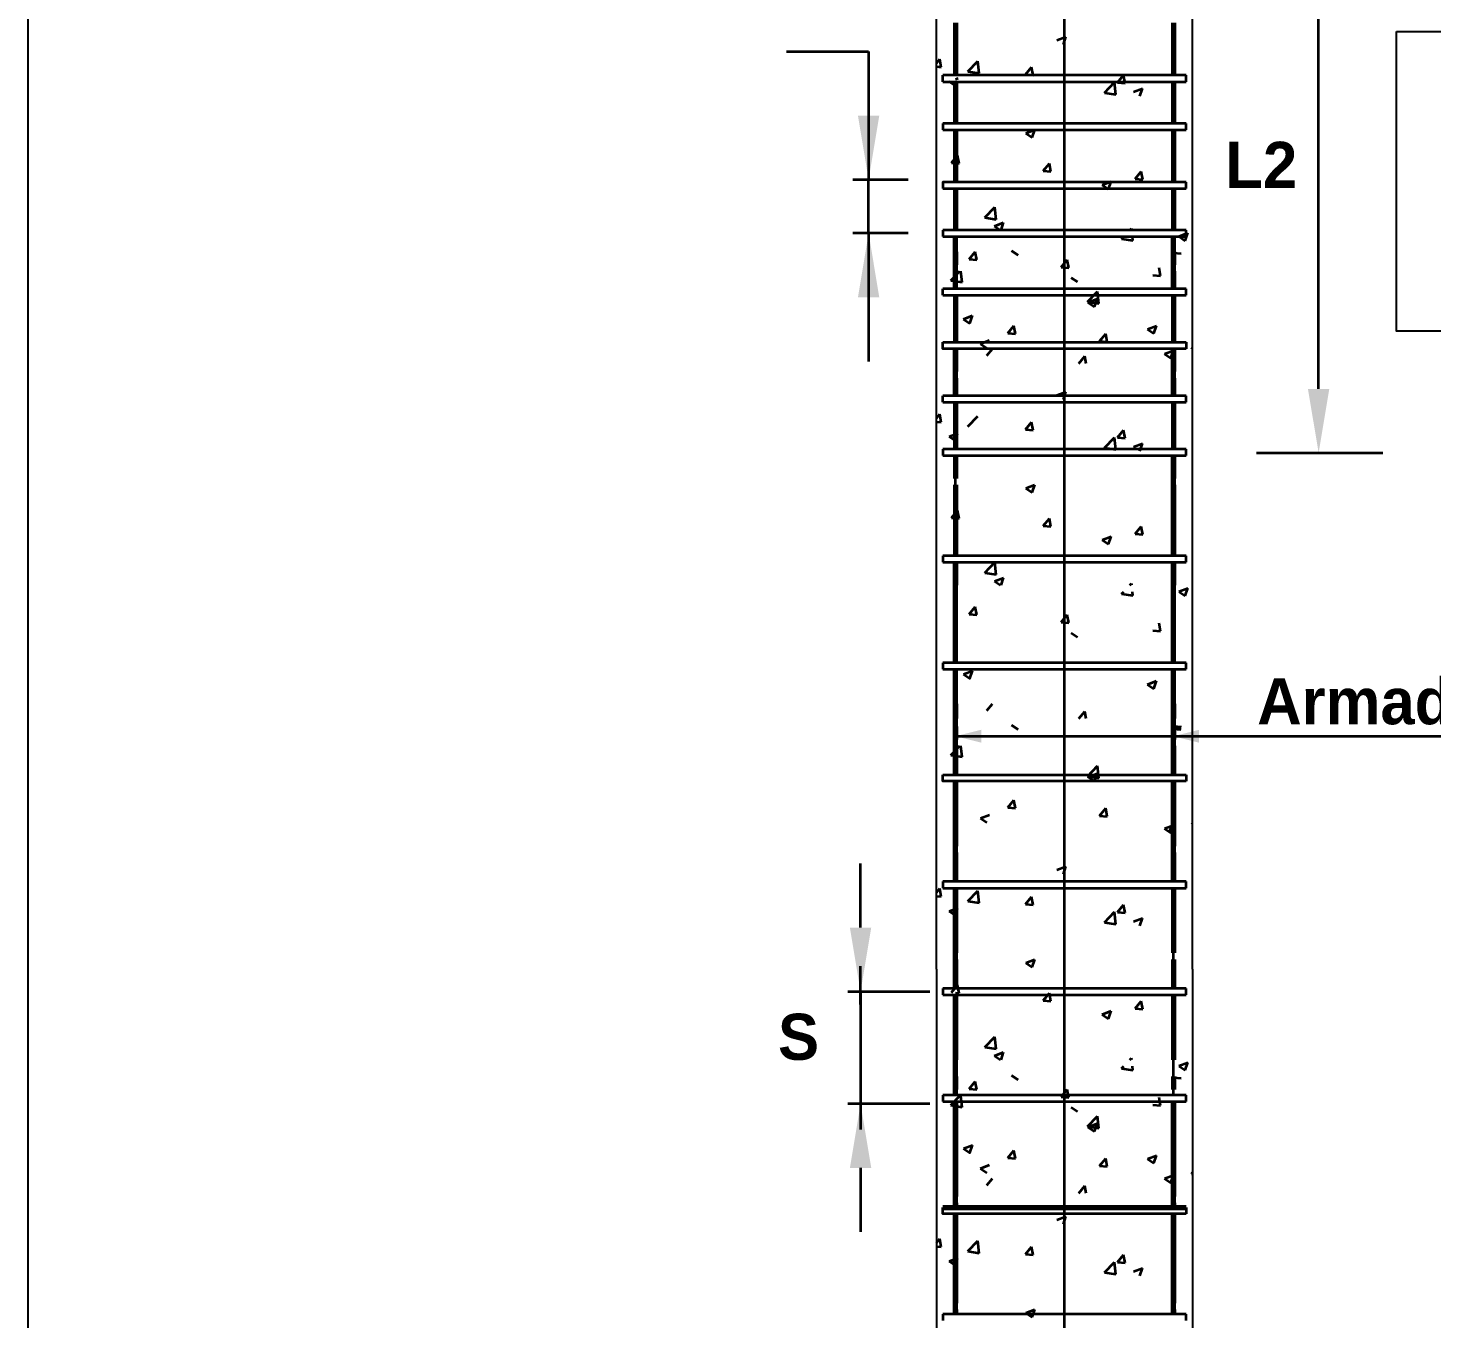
# Model space of a CAD drawing. Extents: x 2455 to 9764, y -806 to 181.
# Drawn here: x 4839.534 to 4843.144, y -400.243 to -396.925 of the extents above; entities that cross this region are included whole.
import ezdxf

# ---------------------------------------------------------------- set-up
doc = ezdxf.new("R2010")
doc.units = 0
doc.header["$LTSCALE"] = 0.2
doc.header["$MEASUREMENT"] = 0
doc.layers.add('0-CYPE2', color=4, linetype='CONTINUOUS', lineweight=35)
doc.layers.add('0-CYPE4', color=6, linetype='CONTINUOUS', lineweight=70)
doc.layers.add('07-TEXTOS', color=7, linetype='CONTINUOUS')
doc.layers.add('CYPECABECERA', color=2, linetype='CONTINUOUS')
doc.styles.add('BERNARDO', font='GOTHICB.TTF')

msp = doc.modelspace()

# ---------------------------------------------------------------- hatches: boundary and pattern name
at = {"layer": '0-CYPE2', "linetype": 'Continuous'}
for points in [[(4841.9853, -398.7621), (4841.9853, -398.7291), (4841.9195, -398.7456)], [(4842.5454, -398.7621), (4842.5454, -398.7291), (4842.4795, -398.7456)]]:
    msp.add_hatch(color=256, dxfattribs=at).paths.add_polyline_path(points, flags=0)

# ---------------------------------------------------------------- linework, layer by layer
for p, q in [((4842.1995, -397.7876), (4842.1995, -394.2634)), ((4842.8531, -397.8527), (4842.8531, -396.6898)), ((4841.4847, -396.9857), (4841.6959, -396.9857)), ((4841.6959, -396.9857), (4841.6959, -397.3151)), ((4841.7973, -397.3151), (4841.6549, -397.3151)), ((4841.6959, -397.4526), (4841.6959, -397.3151)), ((4841.7973, -397.4526), (4841.6549, -397.4526)), ((4841.6959, -397.4526), (4841.6959, -397.7821)), ((4842.1995, -401.3118), (4842.1995, -397.7876)), ((4842.6936, -398.0174), (4843.0178, -398.0174)), ((4841.9197, -398.7456), (4842.6538, -398.7456)), ((4842.6538, -398.7456), (4844.0663, -398.7456)), ((4841.6752, -399.2375), (4841.6752, -399.0728)), ((4841.6752, -399.4351), (4841.6752, -399.3363)), ((4841.8536, -399.4022), (4841.6422, -399.4022)), ((4841.6752, -399.4022), (4841.6752, -399.6904)), ((4841.6752, -399.6575), (4841.6752, -399.7563)), ((4841.8536, -399.6904), (4841.6422, -399.6904)), ((4841.6752, -399.8551), (4841.6752, -400.0198))]:
    msp.add_line(p, q, dxfattribs=at)
at = {"layer": '0-CYPE2', "color": 2, "linetype": 'Continuous'}
for p, q in [((4842.1802, -396.9566), (4842.2032, -396.9477)), ((4842.1966, -396.9677), (4842.2032, -396.9478)), ((4841.87, -397.0153), (4841.8788, -397.0049)), ((4841.87, -397.0245), (4841.8826, -397.0256)), ((4841.8826, -397.0256), (4841.8788, -397.0049)), ((4841.9511, -397.0371), (4841.9767, -397.0103)), ((4841.9804, -397.0416), (4841.9767, -397.0103)), ((4842.0992, -397.0445), (4842.1151, -397.0256)), ((4842.1189, -397.0462), (4842.1151, -397.0256)), ((4842.5124, -397.0468), (4841.8865, -397.0468)), ((4841.8865, -397.0633), (4841.8865, -397.0468)), ((4841.8865, -397.0633), (4842.5124, -397.0633)), ((4841.9034, -397.0628), (4841.9198, -397.0739)), ((4841.9195, -397.0567), (4841.9265, -397.054)), ((4841.9511, -397.0371), (4841.9804, -397.0416)), ((4842.0992, -397.0445), (4842.1189, -397.0462)), ((4842.3026, -397.0916), (4842.3283, -397.0648)), ((4842.3319, -397.0961), (4842.3283, -397.0648)), ((4842.3355, -397.0652), (4842.3514, -397.0462)), ((4842.3355, -397.0652), (4842.3552, -397.0669)), ((4842.3552, -397.0669), (4842.3514, -397.0462)), ((4842.5124, -397.0633), (4842.5124, -397.0468)), ((4842.3026, -397.0916), (4842.3319, -397.0961)), ((4842.3768, -397.0892), (4842.3999, -397.0804)), ((4842.3932, -397.1003), (4842.3999, -397.0804)), ((4842.5124, -397.1703), (4841.8865, -397.1703)), ((4841.8865, -397.1703), (4841.8865, -397.1868)), ((4842.5124, -397.1868), (4842.5124, -397.1703)), ((4841.8865, -397.1868), (4842.5124, -397.1868)), ((4842.1, -397.1955), (4842.1226, -397.1868)), ((4842.1, -397.1955), (4842.1164, -397.2065)), ((4842.1164, -397.2065), (4842.123, -397.1868)), ((4841.9086, -397.2716), (4841.9245, -397.2527)), ((4841.9086, -397.2716), (4841.9283, -397.2733)), ((4841.9283, -397.2733), (4841.9245, -397.2527)), ((4842.1449, -397.2923), (4842.1608, -397.2734)), ((4842.1646, -397.294), (4842.1608, -397.2734)), ((4842.1449, -397.2923), (4842.1646, -397.294)), ((4842.2967, -397.3281), (4842.3197, -397.3193)), ((4842.313, -397.3392), (4842.3197, -397.3193)), ((4842.3812, -397.313), (4842.3971, -397.294)), ((4842.3812, -397.313), (4842.4009, -397.3147)), ((4842.4009, -397.3147), (4842.3971, -397.294)), ((4841.8865, -397.3378), (4842.5124, -397.3378)), ((4842.2967, -397.3281), (4842.313, -397.3392)), ((4842.5124, -397.3378), (4842.5124, -397.3213)), ((4841.9947, -397.4125), (4842.0204, -397.3857)), ((4842.024, -397.417), (4842.0204, -397.3857)), ((4841.9947, -397.4125), (4842.024, -397.417)), ((4842.0199, -397.4344), (4842.0429, -397.4255)), ((4842.0364, -397.4449), (4842.0429, -397.4255)), ((4842.5124, -397.4449), (4841.8865, -397.4449)), ((4841.8865, -397.4449), (4841.8865, -397.4613)), ((4841.8865, -397.4613), (4842.5124, -397.4613)), ((4842.0199, -397.4344), (4842.0354, -397.4449)), ((4842.3463, -397.467), (4842.3518, -397.4613)), ((4842.3676, -397.4449), (4842.372, -397.4403)), ((4842.3725, -397.4449), (4842.372, -397.4403)), ((4842.3756, -397.4716), (4842.3744, -397.4613)), ((4842.4933, -397.4607), (4842.5164, -397.4519)), ((4842.4942, -397.4613), (4842.5097, -397.4718)), ((4842.5097, -397.4718), (4842.5164, -397.4519)), ((4842.5124, -397.4613), (4842.5124, -397.4449)), ((4841.9543, -397.5194), (4841.9702, -397.5005)), ((4841.974, -397.5211), (4841.9702, -397.5005)), ((4842.0637, -397.4978), (4842.0801, -397.5089)), ((4842.3463, -397.467), (4842.3756, -397.4716)), ((4841.9543, -397.5194), (4841.974, -397.5211)), ((4842.1906, -397.5401), (4842.2065, -397.5212)), ((4842.2103, -397.5418), (4842.2065, -397.5212)), ((4842.4803, -397.503), (4842.5, -397.5047)), ((4841.9074, -397.5744), (4841.9303, -397.5505)), ((4841.9195, -397.5505), (4841.9195, -397.5958)), ((4841.9367, -397.5789), (4841.9334, -397.5505)), ((4842.1906, -397.5401), (4842.2103, -397.5418)), ((4842.2165, -397.567), (4842.2329, -397.578)), ((4842.4269, -397.5608), (4842.4466, -397.5625)), ((4842.4466, -397.5625), (4842.4428, -397.5418)), ((4842.5124, -397.5958), (4841.8865, -397.5958)), ((4841.8865, -397.6123), (4841.8865, -397.5958)), ((4841.9074, -397.5744), (4841.9367, -397.5789)), ((4842.259, -397.6289), (4842.2846, -397.6022)), ((4842.2883, -397.6334), (4842.2846, -397.6021)), ((4842.5124, -397.6123), (4842.5124, -397.5958)), ((4841.8865, -397.6123), (4842.5124, -397.6123)), ((4841.9195, -397.7331), (4841.9195, -397.6123)), ((4842.259, -397.6289), (4842.2883, -397.6334)), ((4842.2603, -397.6304), (4842.2834, -397.6216)), ((4842.2603, -397.6304), (4842.2767, -397.6415)), ((4842.2767, -397.6415), (4842.2834, -397.6216)), ((4842.4795, -397.7331), (4842.4795, -397.6123)), ((4841.9397, -397.6732), (4841.9628, -397.6644)), ((4841.9397, -397.6732), (4841.9561, -397.6843)), ((4841.9561, -397.6843), (4841.9628, -397.6644)), ((4842.0535, -397.7094), (4842.0694, -397.6905)), ((4842.0535, -397.7094), (4842.0732, -397.7112)), ((4842.0732, -397.7112), (4842.0694, -397.6905)), ((4842.2898, -397.7301), (4842.3056, -397.7112)), ((4842.3095, -397.7318), (4842.3057, -397.7112)), ((4842.4131, -397.6996), (4842.4362, -397.6908)), ((4842.4131, -397.6996), (4842.4295, -397.7107)), ((4842.4295, -397.7107), (4842.4362, -397.6908)), ((4841.8865, -397.7331), (4842.5124, -397.7331)), ((4841.8865, -397.7496), (4841.8865, -397.7331)), ((4841.8865, -397.7331), (4842.5124, -397.7331)), ((4842.5124, -397.7496), (4841.8865, -397.7496)), ((4841.9835, -397.7367), (4842.0066, -397.7278)), ((4841.9835, -397.7367), (4841.9999, -397.7477)), ((4842, -397.7672), (4842.0148, -397.7496)), ((4842.2898, -397.7301), (4842.3095, -397.7318)), ((4842.457, -397.7631), (4842.48, -397.7542)), ((4842.4734, -397.7741), (4842.48, -397.7542)), ((4842.4795, -397.7496), (4842.4795, -397.7876)), ((4842.5124, -397.7331), (4842.5124, -397.7496)), ((4842.5124, -397.7331), (4842.5124, -397.7496)), ((4842.526, -397.7508), (4842.5289, -397.7474)), ((4842.5261, -397.7508), (4842.5289, -397.751)), ((4842.2366, -397.7876), (4842.2522, -397.7689)), ((4842.2556, -397.7876), (4842.2522, -397.7689)), ((4842.457, -397.7631), (4842.4734, -397.7741)), ((4842.1802, -397.8693), (4842.2032, -397.8605)), ((4842.1966, -397.8804), (4842.2032, -397.8605)), ((4842.5124, -397.8704), (4841.8865, -397.8704)), ((4841.8865, -397.8868), (4841.8865, -397.8704)), ((4841.8865, -397.8868), (4842.5124, -397.8868)), ((4841.9195, -398.0076), (4841.9195, -397.8868)), ((4842.4795, -398.0076), (4842.4795, -397.8868)), ((4842.5124, -397.8868), (4842.5124, -397.8704)), ((4841.87, -397.9281), (4841.8788, -397.9176)), ((4841.8826, -397.9383), (4841.8788, -397.9176)), ((4841.9511, -397.9498), (4841.9767, -397.923)), ((4841.87, -397.9372), (4841.8826, -397.9383)), ((4841.9034, -397.9756), (4841.9265, -397.9667)), ((4842.0992, -397.9572), (4842.1151, -397.9383)), ((4842.0992, -397.9572), (4842.1189, -397.959)), ((4842.1189, -397.959), (4842.1151, -397.9383)), ((4842.3355, -397.9779), (4842.3514, -397.959)), ((4842.3552, -397.9796), (4842.3514, -397.959)), ((4841.9034, -397.9756), (4841.9198, -397.9866)), ((4842.3026, -398.0043), (4842.3283, -397.9776)), ((4842.3026, -398.0043), (4842.3319, -398.0089)), ((4842.3319, -398.0089), (4842.3283, -397.9776)), ((4842.3355, -397.9779), (4842.3552, -397.9796)), ((4842.3768, -398.002), (4842.3999, -397.9931)), ((4842.3932, -398.013), (4842.3999, -397.9931)), ((4842.5124, -398.0076), (4841.8865, -398.0076)), ((4841.8865, -398.0076), (4841.8865, -398.0241)), ((4841.8865, -398.0241), (4842.5124, -398.0241)), ((4841.9195, -398.2821), (4841.9195, -398.0241)), ((4842.5124, -398.0241), (4842.5124, -398.0076)), ((4842.1, -398.1082), (4842.1226, -398.0995)), ((4842.1, -398.1082), (4842.1164, -398.1193)), ((4842.1164, -398.1193), (4842.123, -398.0995)), ((4841.9086, -398.1843), (4841.9245, -398.1654)), ((4841.9086, -398.1843), (4841.9283, -398.1861)), ((4841.9283, -398.1861), (4841.9245, -398.1654)), ((4842.1449, -398.205), (4842.1608, -398.1861)), ((4842.1646, -398.2067), (4842.1608, -398.1861)), ((4842.1449, -398.205), (4842.1646, -398.2067)), ((4842.3812, -398.2257), (4842.3971, -398.2068)), ((4842.4009, -398.2274), (4842.3971, -398.2068)), ((4842.2967, -398.2408), (4842.3197, -398.232)), ((4842.2967, -398.2408), (4842.313, -398.2519)), ((4842.313, -398.2519), (4842.3197, -398.232)), ((4842.3812, -398.2257), (4842.4009, -398.2274)), ((4842.5124, -398.2821), (4841.8865, -398.2821)), ((4841.8865, -398.2821), (4841.8865, -398.2986)), ((4842.5124, -398.2986), (4842.5124, -398.2821)), ((4841.8865, -398.2986), (4842.5124, -398.2986)), ((4841.9947, -398.3252), (4842.0204, -398.2985)), ((4841.9947, -398.3252), (4842.024, -398.3298)), ((4842.024, -398.3298), (4842.0204, -398.2985)), ((4842.0199, -398.3471), (4842.0429, -398.3382)), ((4842.0199, -398.3471), (4842.0354, -398.3576)), ((4842.0364, -398.3576), (4842.0429, -398.3382)), ((4842.3676, -398.3576), (4842.372, -398.353)), ((4842.3725, -398.3576), (4842.372, -398.353)), ((4842.4933, -398.3735), (4842.5164, -398.3646)), ((4842.5097, -398.3845), (4842.5164, -398.3646)), ((4842.3463, -398.3797), (4842.3518, -398.3741)), ((4842.3463, -398.3797), (4842.3756, -398.3843)), ((4842.3756, -398.3843), (4842.3744, -398.3741)), ((4842.4942, -398.3741), (4842.5097, -398.3845)), ((4841.9543, -398.4321), (4841.9702, -398.4132)), ((4841.9543, -398.4321), (4841.974, -398.4339)), ((4841.974, -398.4339), (4841.9702, -398.4132)), ((4842.1906, -398.4528), (4842.2065, -398.4339)), ((4842.2103, -398.4545), (4842.2065, -398.4339)), ((4842.1906, -398.4528), (4842.2103, -398.4545)), ((4842.4269, -398.4735), (4842.4466, -398.4752)), ((4842.4466, -398.4752), (4842.4428, -398.4546)), ((4842.2165, -398.4797), (4842.2329, -398.4908)), ((4842.5124, -398.5567), (4841.8865, -398.5567)), ((4841.8865, -398.5567), (4841.8865, -398.5731)), ((4841.8865, -398.5731), (4842.5124, -398.5731)), ((4841.9397, -398.586), (4841.9628, -398.5771)), ((4842.5124, -398.5731), (4842.5124, -398.5567)), ((4842.4131, -398.6124), (4842.4362, -398.6035)), ((4842.4131, -398.6124), (4842.4295, -398.6234)), ((4842.4295, -398.6234), (4842.4362, -398.6035)), ((4842, -398.6799), (4842.0148, -398.6623)), ((4842.2366, -398.7003), (4842.2522, -398.6817)), ((4842.2556, -398.7003), (4842.2522, -398.6817)), ((4842.0637, -398.7176), (4842.0801, -398.7286)), ((4841.9074, -398.7941), (4841.9303, -398.7703)), ((4841.9074, -398.7941), (4841.9367, -398.7987)), ((4841.9367, -398.7987), (4841.9334, -398.7703)), ((4842.259, -398.8487), (4842.2846, -398.8219)), ((4842.2883, -398.8532), (4842.2846, -398.8219)), ((4841.8865, -398.8449), (4842.5124, -398.8449)), ((4841.8865, -398.8614), (4841.8865, -398.8449)), ((4841.8865, -398.8449), (4842.5124, -398.8449)), ((4842.5124, -398.8614), (4841.8865, -398.8614)), ((4842.259, -398.8486), (4842.2883, -398.8532)), ((4842.2603, -398.8502), (4842.2834, -398.8413)), ((4842.2603, -398.8502), (4842.2767, -398.8613)), ((4842.2767, -398.8613), (4842.2834, -398.8414)), ((4842.5124, -398.8449), (4842.5124, -398.8614)), ((4842.5124, -398.8449), (4842.5124, -398.8614)), ((4842.0535, -398.9292), (4842.0694, -398.9103)), ((4842.0535, -398.9292), (4842.0732, -398.9309)), ((4842.0732, -398.9309), (4842.0694, -398.9103)), ((4842.2898, -398.9499), (4842.3056, -398.9309)), ((4842.3095, -398.9516), (4842.3057, -398.9309)), ((4841.9835, -398.9565), (4842.0066, -398.9476)), ((4841.9835, -398.9565), (4841.9999, -398.9675)), ((4842.2898, -398.9499), (4842.3095, -398.9516)), ((4842.457, -398.9828), (4842.48, -398.974)), ((4842.5261, -398.9705), (4842.5289, -398.9708)), ((4842.457, -398.9828), (4842.4734, -398.9939)), ((4842.1802, -399.0891), (4842.2032, -399.0802)), ((4842.1966, -399.1001), (4842.2032, -399.0802)), ((4842.5124, -399.1194), (4841.8865, -399.1194)), ((4841.8865, -399.1194), (4841.8865, -399.1359)), ((4842.5124, -399.1359), (4842.5124, -399.1194)), ((4841.87, -399.1478), (4841.8788, -399.1374)), ((4841.87, -399.1569), (4841.8826, -399.158)), ((4841.8826, -399.158), (4841.8788, -399.1374)), ((4841.8865, -399.1359), (4842.5124, -399.1359)), ((4841.9511, -399.1695), (4841.9767, -399.1428)), ((4841.9804, -399.1741), (4841.9767, -399.1428)), ((4842.0992, -399.177), (4842.1151, -399.1581)), ((4842.1189, -399.1787), (4842.1151, -399.1581)), ((4842.4795, -399.3939), (4842.4795, -399.1359)), ((4841.9034, -399.1953), (4841.9265, -399.1865)), ((4841.9034, -399.1953), (4841.9198, -399.2064)), ((4841.9511, -399.1695), (4841.9804, -399.1741)), ((4842.0992, -399.177), (4842.1189, -399.1787)), ((4842.3026, -399.2241), (4842.3283, -399.1973)), ((4842.3319, -399.2286), (4842.3283, -399.1973)), ((4842.3355, -399.1977), (4842.3514, -399.1787)), ((4842.3355, -399.1977), (4842.3552, -399.1994)), ((4842.3552, -399.1994), (4842.3514, -399.1787)), ((4842.3026, -399.2241), (4842.3319, -399.2286)), ((4842.3768, -399.2217), (4842.3999, -399.2129)), ((4842.3932, -399.2328), (4842.3999, -399.2129)), ((4842.1, -399.328), (4842.1226, -399.3193)), ((4842.1, -399.328), (4842.1164, -399.339)), ((4842.1164, -399.339), (4842.123, -399.3193)), ((4842.5124, -399.3939), (4841.8865, -399.3939)), ((4841.8865, -399.3939), (4841.8865, -399.4104)), ((4841.8865, -399.4104), (4842.5124, -399.4104)), ((4841.9086, -399.4041), (4841.9245, -399.3852)), ((4841.9195, -399.4051), (4841.9283, -399.4058)), ((4841.9283, -399.4058), (4841.9245, -399.3852)), ((4842.1449, -399.4248), (4842.1608, -399.4058)), ((4842.1646, -399.4265), (4842.1608, -399.4058)), ((4842.4795, -399.6685), (4842.4795, -399.4104)), ((4842.5124, -399.4104), (4842.5124, -399.3939)), ((4842.1449, -399.4248), (4842.1646, -399.4265)), ((4842.3812, -399.4454), (4842.3971, -399.4265)), ((4842.3812, -399.4455), (4842.4009, -399.4472)), ((4842.4009, -399.4472), (4842.3971, -399.4265)), ((4842.2967, -399.4606), (4842.3197, -399.4517)), ((4842.2967, -399.4606), (4842.313, -399.4717)), ((4842.313, -399.4717), (4842.3197, -399.4517)), ((4841.9947, -399.545), (4842.0204, -399.5182)), ((4842.024, -399.5495), (4842.0204, -399.5182)), ((4841.9947, -399.545), (4842.024, -399.5495)), ((4842.0199, -399.5668), (4842.0429, -399.558)), ((4842.0364, -399.5773), (4842.0429, -399.558)), ((4842.0199, -399.5668), (4842.0354, -399.5773)), ((4842.3463, -399.5995), (4842.3518, -399.5938)), ((4842.3676, -399.5773), (4842.372, -399.5728)), ((4842.3725, -399.5773), (4842.372, -399.5728)), ((4842.3756, -399.604), (4842.3744, -399.5938)), ((4842.4933, -399.5932), (4842.5164, -399.5844)), ((4842.4942, -399.5938), (4842.5097, -399.6043)), ((4842.5097, -399.6043), (4842.5164, -399.5844)), ((4842.0637, -399.6176), (4842.0801, -399.6286)), ((4842.3463, -399.5995), (4842.3756, -399.604)), ((4842.4803, -399.6228), (4842.5, -399.6245)), ((4841.9543, -399.6519), (4841.9702, -399.633)), ((4841.9543, -399.6519), (4841.974, -399.6536)), ((4841.974, -399.6536), (4841.9702, -399.633)), ((4842.1906, -399.6726), (4842.2065, -399.6536)), ((4842.2103, -399.6743), (4842.2065, -399.6536)), ((4842.5124, -399.6685), (4841.8865, -399.6685)), ((4841.8865, -399.6685), (4841.8865, -399.6849)), ((4841.8865, -399.6849), (4842.5124, -399.6849)), ((4841.9074, -399.6941), (4841.9303, -399.6702)), ((4841.9074, -399.6941), (4841.9367, -399.6987)), ((4841.9367, -399.6987), (4841.9334, -399.6702)), ((4842.1906, -399.6726), (4842.2103, -399.6743)), ((4842.2165, -399.6995), (4842.2329, -399.7105)), ((4842.4269, -399.6932), (4842.4466, -399.695)), ((4842.4466, -399.695), (4842.4428, -399.6743)), ((4842.5124, -399.6849), (4842.5124, -399.6685)), ((4842.259, -399.7486), (4842.2846, -399.7219)), ((4842.2883, -399.7532), (4842.2846, -399.7219)), ((4842.259, -399.7486), (4842.2883, -399.7532)), ((4842.2603, -399.7502), (4842.2834, -399.7413)), ((4842.2603, -399.7502), (4842.2767, -399.7613)), ((4842.2767, -399.7613), (4842.2834, -399.7413)), ((4841.9397, -399.8057), (4841.9628, -399.7969)), ((4842.0535, -399.8292), (4842.0694, -399.8103)), ((4842.0732, -399.8309), (4842.0694, -399.8103)), ((4841.9835, -399.8564), (4842.0066, -399.8476)), ((4842.0535, -399.8292), (4842.0732, -399.8309)), ((4842.2898, -399.8499), (4842.3056, -399.8309)), ((4842.3095, -399.8516), (4842.3057, -399.8309)), ((4842.4131, -399.8321), (4842.4362, -399.8233)), ((4842.4131, -399.8321), (4842.4295, -399.8432)), ((4842.4295, -399.8432), (4842.4362, -399.8233)), ((4841.9195, -399.8821), (4841.9195, -399.9201)), ((4841.9835, -399.8564), (4841.9999, -399.8675)), ((4842, -399.8997), (4842.0148, -399.8821)), ((4842.2898, -399.8499), (4842.3095, -399.8516)), ((4842.457, -399.8828), (4842.48, -399.874)), ((4842.457, -399.8828), (4842.4734, -399.8939)), ((4842.4734, -399.8939), (4842.48, -399.874)), ((4842.4795, -399.8821), (4842.4795, -399.9201)), ((4842.526, -399.8705), (4842.5289, -399.8671)), ((4842.5261, -399.8705), (4842.5289, -399.8708)), ((4842.2366, -399.9201), (4842.2522, -399.9014)), ((4842.2556, -399.9201), (4842.2522, -399.9014)), ((4841.8865, -399.9732), (4841.8865, -399.9567)), ((4841.8865, -399.9567), (4842.5124, -399.9567)), ((4842.5124, -399.9732), (4841.8865, -399.9732)), ((4842.1802, -399.9891), (4842.2032, -399.9802)), ((4842.1966, -400.0001), (4842.2032, -399.9802)), ((4842.5124, -399.9567), (4842.5124, -399.9732)), ((4842.5124, -399.9567), (4842.5124, -399.9732)), ((4841.87, -400.0478), (4841.8788, -400.0374)), ((4841.87, -400.0569), (4841.8826, -400.058)), ((4841.8826, -400.058), (4841.8788, -400.0374)), ((4841.9511, -400.0695), (4841.9767, -400.0428)), ((4841.9804, -400.0741), (4841.9767, -400.0428)), ((4842.0992, -400.077), (4842.1151, -400.0581)), ((4842.1189, -400.0787), (4842.1151, -400.0581)), ((4841.9034, -400.0953), (4841.9265, -400.0865)), ((4841.9034, -400.0953), (4841.9198, -400.1064)), ((4841.9511, -400.0695), (4841.9804, -400.0741)), ((4842.0992, -400.077), (4842.1189, -400.0787)), ((4842.3026, -400.1241), (4842.3283, -400.0973)), ((4842.3319, -400.1286), (4842.3283, -400.0973)), ((4842.3355, -400.0977), (4842.3514, -400.0787)), ((4842.3355, -400.0977), (4842.3552, -400.0994)), ((4842.3552, -400.0994), (4842.3514, -400.0787)), ((4842.3026, -400.1241), (4842.3319, -400.1286)), ((4842.3768, -400.1217), (4842.3999, -400.1129)), ((4842.3932, -400.1328), (4842.3999, -400.1129)), ((4842.5124, -400.2312), (4841.8865, -400.2312)), ((4841.8865, -400.2312), (4841.8865, -400.2477)), ((4842.1, -400.228), (4842.1226, -400.2193)), ((4842.1, -400.228), (4842.1164, -400.239)), ((4842.1164, -400.239), (4842.123, -400.2193)), ((4842.5124, -400.2477), (4842.5124, -400.2312))]:
    msp.add_line(p, q, dxfattribs=at)
for points in [[(4842.5124, -397.3213), (4841.8865, -397.3213), (4841.8865, -397.3378)], [(4842.5124, -397.7496), (4841.8865, -397.7496), (4841.8865, -397.7331)], [(4841.9397, -398.586), (4841.9561, -398.597), (4841.9628, -398.5771)], [(4842.5124, -398.8614), (4841.8865, -398.8614), (4841.8865, -398.8449)], [(4841.9397, -399.8057), (4841.9561, -399.8168), (4841.9628, -399.7969)], [(4842.5124, -399.9732), (4841.8865, -399.9732), (4841.8865, -399.9567)]]:
    msp.add_lwpolyline(points, dxfattribs=at)
at = {"layer": '0-CYPE2', "linetype": 'Continuous'}
for points in [[(4841.6684, -397.1504), (4841.7233, -397.1504), (4841.6959, -397.3151)], [(4841.6684, -397.6174), (4841.7233, -397.6174), (4841.6959, -397.4526)], [(4842.8256, -397.8527), (4842.8805, -397.8527), (4842.8531, -398.0174)], [(4841.6477, -399.2375), (4841.7026, -399.2375), (4841.6752, -399.4022)], [(4841.6477, -399.8551), (4841.7026, -399.8551), (4841.6752, -399.6904)]]:
    msp.add_solid(points, dxfattribs=at)
at = {"layer": '0-CYPE4', "linetype": 'Continuous'}
for p, q in [((4841.9195, -396.9123), (4841.9195, -397.0468)), ((4842.4795, -396.9123), (4842.4795, -397.0468)), ((4841.9195, -397.0633), (4841.9195, -397.1703)), ((4842.4795, -397.0633), (4842.4795, -397.1703)), ((4841.9195, -397.1868), (4841.9195, -397.3213)), ((4842.4795, -397.1868), (4842.4795, -397.3213)), ((4841.9195, -397.3378), (4841.9195, -397.4449)), ((4842.4795, -397.3378), (4842.4795, -397.4449)), ((4841.9195, -397.5958), (4841.9195, -397.4613)), ((4842.4795, -397.5958), (4842.4795, -397.4613)), ((4841.9195, -397.5008), (4841.9195, -397.534)), ((4842.4795, -397.5008), (4842.4795, -397.534)), ((4842.4795, -397.5505), (4842.4795, -397.5958)), ((4841.9195, -397.6123), (4841.9195, -397.7331)), ((4842.4795, -397.6123), (4842.4795, -397.7331)), ((4841.9195, -397.7496), (4841.9195, -397.7876)), ((4841.9195, -397.8704), (4841.9195, -397.7496)), ((4841.9195, -397.7496), (4841.9195, -397.8085)), ((4842.4795, -397.8704), (4842.4795, -397.7496)), ((4842.4795, -397.7496), (4842.4795, -397.8085)), ((4841.9195, -397.825), (4841.9195, -397.8704)), ((4842.4795, -397.825), (4842.4795, -397.8704)), ((4841.9195, -397.8868), (4841.9195, -398.0076)), ((4842.4795, -397.8868), (4842.4795, -398.0076)), ((4841.9195, -398.0241), (4841.9195, -398.0831)), ((4842.4795, -398.2821), (4842.4795, -398.0241)), ((4842.4795, -398.0241), (4842.4795, -398.0831)), ((4841.9195, -398.0995), (4841.9195, -398.2821)), ((4842.4795, -398.0995), (4842.4795, -398.2821)), ((4841.9195, -398.5567), (4841.9195, -398.2986)), ((4841.9195, -398.2986), (4841.9195, -398.3576)), ((4842.4795, -398.5567), (4842.4795, -398.2986)), ((4842.4795, -398.2986), (4842.4795, -398.3576)), ((4841.9195, -398.8449), (4841.9195, -398.5731)), ((4842.4795, -398.8449), (4842.4795, -398.5731)), ((4841.9195, -398.6623), (4841.9195, -398.7003)), ((4842.4795, -398.6623), (4842.4795, -398.7003)), ((4841.9195, -398.7206), (4841.9195, -398.7538)), ((4842.4795, -398.7206), (4842.4795, -398.7538)), ((4842.4803, -398.7228), (4842.5, -398.7245)), ((4841.9195, -398.7703), (4841.9195, -398.8449)), ((4842.4795, -398.7703), (4842.4795, -398.8449)), ((4841.9195, -399.1194), (4841.9195, -398.8614)), ((4841.9195, -398.8614), (4841.9195, -399.0283)), ((4842.4795, -399.1194), (4842.4795, -398.8614)), ((4842.4795, -398.8614), (4842.4795, -399.0283)), ((4842.4734, -398.9939), (4842.48, -398.974)), ((4841.9195, -399.0448), (4841.9195, -399.1194)), ((4842.4795, -399.0448), (4842.4795, -399.1194)), ((4841.9195, -399.3939), (4841.9195, -399.1359)), ((4841.9195, -399.1359), (4841.9195, -399.3028)), ((4842.4795, -399.1359), (4842.4795, -399.3028)), ((4841.9195, -399.3193), (4841.9195, -399.3939)), ((4842.4795, -399.3193), (4842.4795, -399.3939)), ((4841.9195, -399.6685), (4841.9195, -399.4104)), ((4841.9195, -399.4104), (4841.9195, -399.5773)), ((4842.4795, -399.4104), (4842.4795, -399.5773)), ((4841.9195, -399.6206), (4841.9195, -399.6538)), ((4842.4795, -399.6206), (4842.4795, -399.6538)), ((4841.9195, -399.9567), (4841.9195, -399.6849)), ((4841.9195, -399.6849), (4841.9195, -399.9283)), ((4842.4795, -399.9567), (4842.4795, -399.6849)), ((4842.4795, -399.6849), (4842.4795, -399.9283)), ((4841.9195, -399.9448), (4841.9195, -399.9567)), ((4842.4795, -399.9448), (4842.4795, -399.9567)), ((4841.8865, -399.9567), (4842.5124, -399.9567)), ((4841.9195, -400.2312), (4841.9195, -399.9732)), ((4841.9195, -399.9732), (4841.9195, -400.2028)), ((4842.4795, -400.2312), (4842.4795, -399.9732)), ((4842.4795, -399.9732), (4842.4795, -400.2028)), ((4841.9195, -400.2193), (4841.9195, -400.2312)), ((4842.4795, -400.2193), (4842.4795, -400.2312))]:
    msp.add_line(p, q, dxfattribs=at)
at = {"layer": '07-TEXTOS', "color": 5}
for p, q in [((4841.87, -399.3447), (4841.87, -394.2634)), ((4842.5289, -399.3447), (4842.5289, -396.5245)), ((4842.526, -398.9705), (4842.5289, -398.9672)), ((4841.87, -399.3447), (4841.87, -403.6112)), ((4842.5289, -399.3447), (4842.5289, -402.165))]:
    msp.add_line(p, q, dxfattribs=at)
msp.add_lwpolyline([(4843.0532, -396.9343), (4846.0937, -396.9343), (4846.0937, -397.7047), (4843.0532, -397.7047), (4843.0532, -396.9343)], close=True, dxfattribs=at)
at = {"layer": 'CYPECABECERA', "color": 7, "linetype": 'Continuous'}
msp.add_lwpolyline([(4839.5344, -394.1137), (4846.2247, -394.1137), (4846.2247, -403.6112), (4839.5344, -403.6112)], close=True, dxfattribs=at)

# ---------------------------------------------------------------- texts
at = {"layer": '07-TEXTOS', "color": 5, "style": 'BERNARDO'}
for s, height, p in [('L2 ', 0.11851, (4842.6132, -397.3362)), ('Armado del pilar', 0.118507, (4842.695, -398.7149)), ('S', 0.1185, (4841.4628, -399.5774))]:
    msp.add_text(s, height=height, dxfattribs=at).set_placement(p)

doc.saveas('drawing.dxf')
